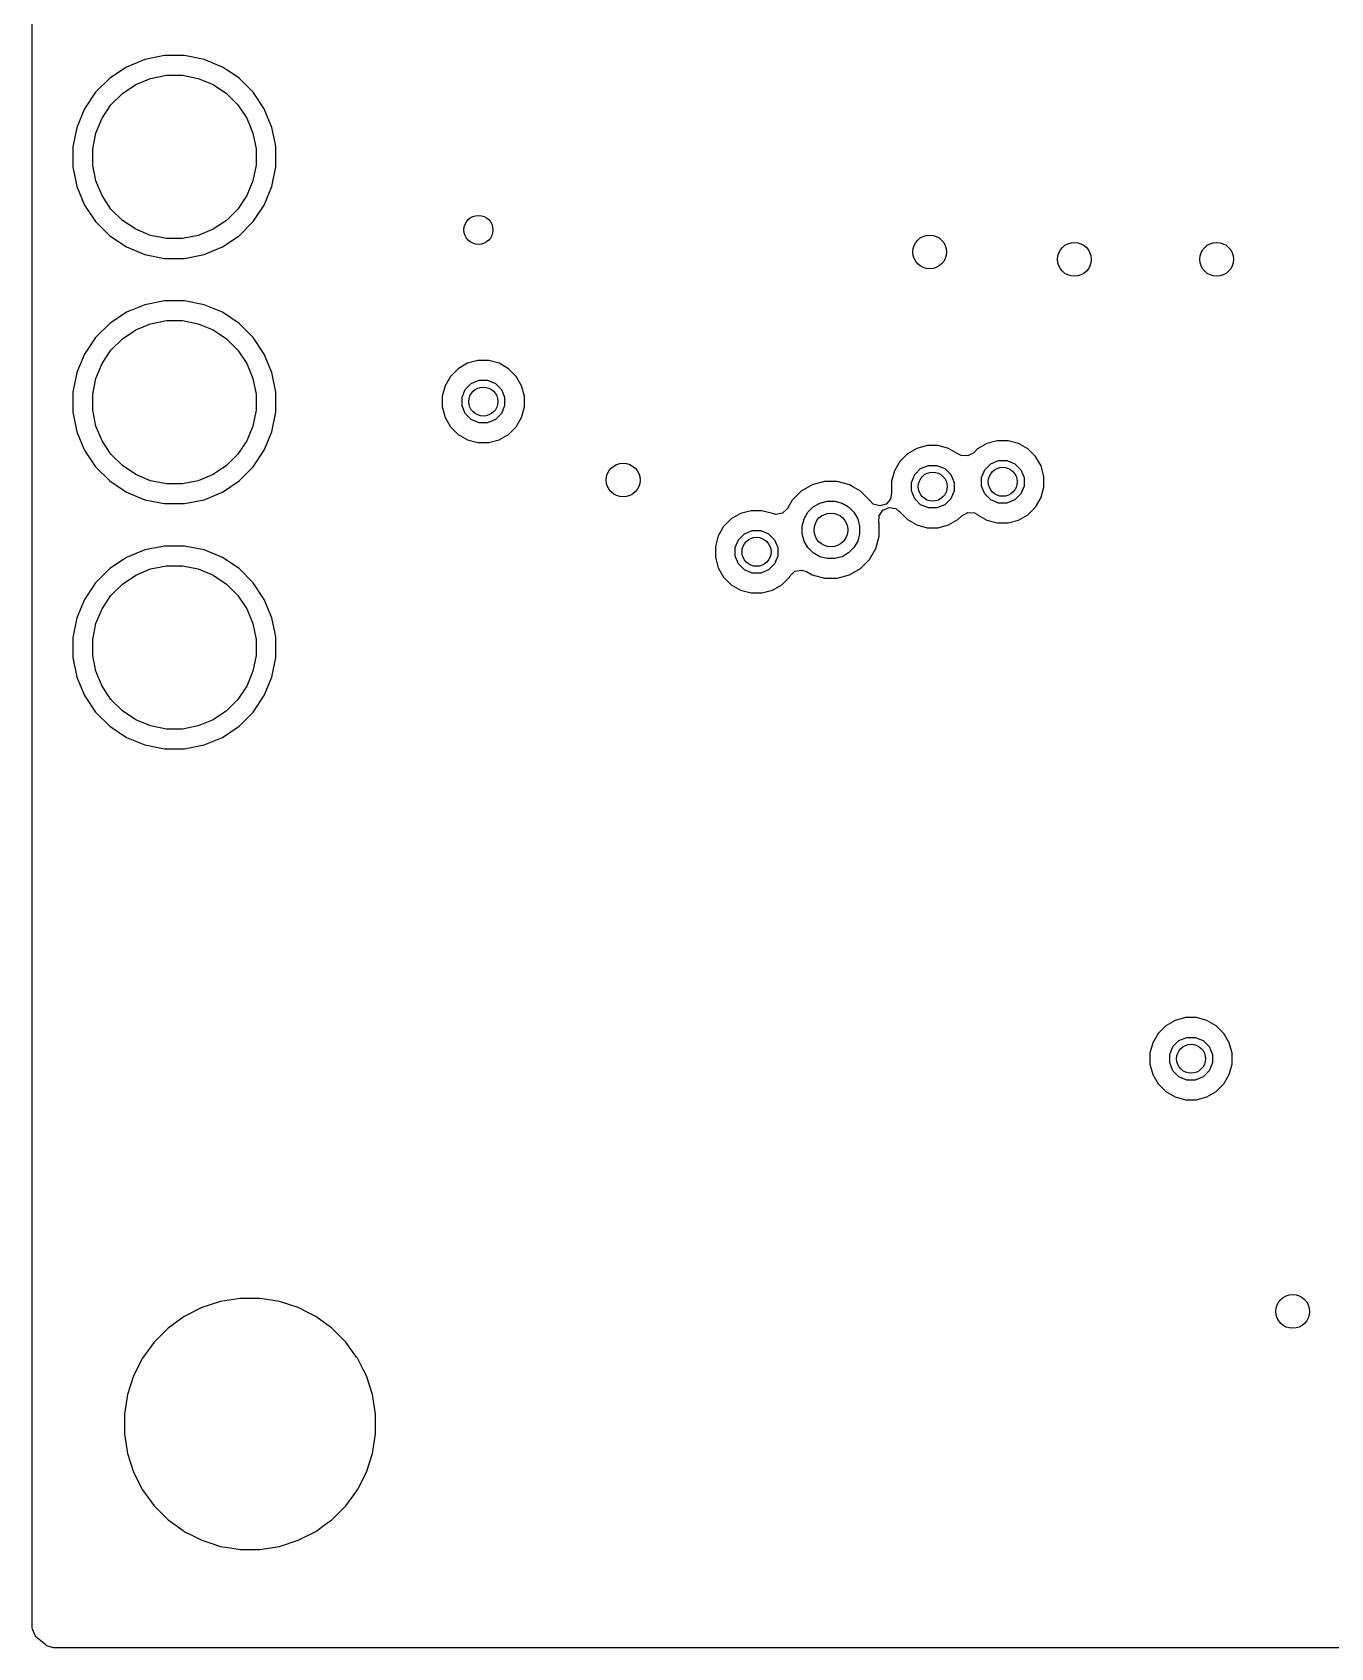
# Model space of a CAD drawing. Header units: inches. Extents: x 5.12 to 6.15, y -4.12 to -1.79.
# Drawn here: x 5.118 to 5.647, y -4.118 to -3.459 of the extents above; entities that cross this region are included whole.
import ezdxf

# ---------------------------------------------------------------- set-up
doc = ezdxf.new("R2010")
doc.units = ezdxf.units.IN
doc.header["$MEASUREMENT"] = 0
doc.layers.add('In1.Cu', color=91, linetype='CONTINUOUS', true_color=0x7fc87f)

msp = doc.modelspace()

# ---------------------------------------------------------------- linework, layer by layer
at = {"layer": 'In1.Cu', "linetype": 'CONTINUOUS'}
for p, q in [((5.11811, -3.50619), (5.11811, -3.40619)), ((5.16399, -3.47049), (5.15647, -3.47361)), ((5.164, -3.47049), (5.16399, -3.47049)), ((5.17199, -3.4689), (5.164, -3.47049)), ((5.18013, -3.4689), (5.17199, -3.4689)), ((5.17199, -3.4689), (5.17199, -3.4689)), ((5.18812, -3.47049), (5.18013, -3.4689)), ((5.18013, -3.4689), (5.18013, -3.4689)), ((5.19565, -3.47361), (5.18812, -3.47049)), ((5.18812, -3.47049), (5.18812, -3.47049)), ((5.15647, -3.47361), (5.14969, -3.47813)), ((5.16634, -3.47824), (5.17278, -3.47696)), ((5.17278, -3.47696), (5.17934, -3.47696)), ((5.17934, -3.47696), (5.18577, -3.47824)), ((5.19904, -3.47587), (5.19565, -3.47361)), ((5.20242, -3.47813), (5.19904, -3.47587)), ((5.14393, -3.48389), (5.13941, -3.49067)), ((5.14969, -3.47813), (5.14393, -3.48389)), ((5.15019, -3.48903), (5.15483, -3.48439)), ((5.15483, -3.48439), (5.16028, -3.48075)), ((5.16028, -3.48075), (5.16634, -3.47824)), ((5.18577, -3.47824), (5.19183, -3.48075)), ((5.19183, -3.48075), (5.19729, -3.48439)), ((5.19729, -3.48439), (5.20193, -3.48903)), ((5.20818, -3.48389), (5.20242, -3.47813)), ((5.21271, -3.49067), (5.20818, -3.48389)), ((5.20818, -3.48389), (5.20818, -3.48389)), ((5.13941, -3.49067), (5.13629, -3.4982)), ((5.14655, -3.49448), (5.15019, -3.48903)), ((5.20193, -3.48903), (5.20557, -3.49448)), ((5.21583, -3.4982), (5.21271, -3.49067)), ((5.14404, -3.50054), (5.14655, -3.49448)), ((5.20557, -3.49448), (5.20808, -3.50054)), ((5.13629, -3.4982), (5.1347, -3.50619)), ((5.13629, -3.4982), (5.13629, -3.4982)), ((5.14276, -3.50698), (5.14404, -3.50054)), ((5.20808, -3.50054), (5.20936, -3.50698)), ((5.21709, -3.50453), (5.21583, -3.4982)), ((5.21583, -3.4982), (5.21583, -3.4982)), ((5.11811, -3.60619), (5.11811, -3.50619)), ((5.1347, -3.50619), (5.1347, -3.51433)), ((5.14276, -3.51354), (5.14276, -3.50698)), ((5.20936, -3.50698), (5.20936, -3.51354)), ((5.21742, -3.50619), (5.21709, -3.50453)), ((5.21709, -3.50453), (5.21709, -3.50453)), ((5.21742, -3.51433), (5.21742, -3.50619)), ((5.1347, -3.51433), (5.13629, -3.52232)), ((5.14404, -3.51997), (5.14276, -3.51354)), ((5.20936, -3.51354), (5.20808, -3.51997)), ((5.21583, -3.52232), (5.21742, -3.51433)), ((5.13629, -3.52232), (5.13629, -3.52232)), ((5.13629, -3.52232), (5.13941, -3.52985)), ((5.14655, -3.52603), (5.14404, -3.51997)), ((5.20808, -3.51997), (5.20557, -3.52603)), ((5.21271, -3.52985), (5.21583, -3.52232)), ((5.13941, -3.52985), (5.14393, -3.53662)), ((5.15019, -3.53149), (5.14655, -3.52603)), ((5.20557, -3.52603), (5.20193, -3.53149)), ((5.20818, -3.53662), (5.21271, -3.52985)), ((5.14393, -3.53662), (5.14969, -3.54238)), ((5.15483, -3.53613), (5.15019, -3.53149)), ((5.16028, -3.53977), (5.15483, -3.53613)), ((5.19729, -3.53613), (5.19183, -3.53977)), ((5.20193, -3.53149), (5.19729, -3.53613)), ((5.20242, -3.54238), (5.20818, -3.53662)), ((5.14969, -3.54238), (5.14969, -3.54238)), ((5.14969, -3.54238), (5.15647, -3.54691)), ((5.16634, -3.54228), (5.16028, -3.53977)), ((5.17278, -3.54356), (5.16634, -3.54228)), ((5.17934, -3.54356), (5.17278, -3.54356)), ((5.18577, -3.54228), (5.17934, -3.54356)), ((5.19183, -3.53977), (5.18577, -3.54228)), ((5.19565, -3.54691), (5.20242, -3.54238)), ((5.15647, -3.54691), (5.16399, -3.55003)), ((5.16399, -3.55003), (5.17199, -3.55162)), ((5.18013, -3.55162), (5.18812, -3.55003)), ((5.18812, -3.55003), (5.19565, -3.54691)), ((5.17199, -3.55162), (5.17199, -3.55162)), ((5.17199, -3.55162), (5.17199, -3.55162)), ((5.17199, -3.55162), (5.18013, -3.55162)), ((5.18013, -3.55162), (5.18013, -3.55162)), ((5.17199, -3.5689), (5.164, -3.57049)), ((5.18013, -3.5689), (5.17199, -3.5689)), ((5.17199, -3.5689), (5.17199, -3.5689)), ((5.18812, -3.57049), (5.18013, -3.5689)), ((5.18013, -3.5689), (5.18013, -3.5689)), ((5.15647, -3.57361), (5.14969, -3.57813)), ((5.16399, -3.57049), (5.15647, -3.57361)), ((5.164, -3.57049), (5.16399, -3.57049)), ((5.19565, -3.57361), (5.18812, -3.57049)), ((5.18812, -3.57049), (5.18812, -3.57049)), ((5.19904, -3.57587), (5.19565, -3.57361)), ((5.20242, -3.57813), (5.19904, -3.57587)), ((5.14969, -3.57813), (5.14393, -3.58389)), ((5.15483, -3.58439), (5.16028, -3.58075)), ((5.16028, -3.58075), (5.16634, -3.57824)), ((5.16634, -3.57824), (5.17278, -3.57696)), ((5.17278, -3.57696), (5.17934, -3.57696)), ((5.17934, -3.57696), (5.18577, -3.57824)), ((5.18577, -3.57824), (5.19183, -3.58075)), ((5.19183, -3.58075), (5.19729, -3.58439)), ((5.20818, -3.58389), (5.20242, -3.57813)), ((5.14393, -3.58389), (5.13941, -3.59067)), ((5.14655, -3.59448), (5.15019, -3.58903)), ((5.15019, -3.58903), (5.15483, -3.58439)), ((5.19729, -3.58439), (5.20193, -3.58903)), ((5.20193, -3.58903), (5.20557, -3.59448)), ((5.21271, -3.59067), (5.20818, -3.58389)), ((5.20818, -3.58389), (5.20818, -3.58389)), ((5.13941, -3.59067), (5.13629, -3.5982)), ((5.14404, -3.60054), (5.14655, -3.59448)), ((5.20557, -3.59448), (5.20808, -3.60054)), ((5.21583, -3.5982), (5.21271, -3.59067)), ((5.29553, -3.59439), (5.29171, -3.5966)), ((5.29979, -3.59325), (5.29553, -3.59439)), ((5.29553, -3.59439), (5.29553, -3.59439)), ((5.30421, -3.59325), (5.29979, -3.59325)), ((5.30847, -3.59439), (5.30421, -3.59325)), ((5.31229, -3.5966), (5.30847, -3.59439)), ((5.13629, -3.5982), (5.1347, -3.60619)), ((5.13629, -3.5982), (5.13629, -3.5982)), ((5.14276, -3.60698), (5.14404, -3.60054)), ((5.20808, -3.60054), (5.20936, -3.60698)), ((5.21742, -3.60619), (5.21583, -3.5982)), ((5.28859, -3.59971), (5.28639, -3.60353)), ((5.28859, -3.59971), (5.28859, -3.59971)), ((5.29171, -3.5966), (5.28859, -3.59971)), ((5.29171, -3.5966), (5.29171, -3.5966)), ((5.29463, -3.60508), (5.29708, -3.60263)), ((5.29708, -3.60263), (5.30027, -3.60131)), ((5.30027, -3.60131), (5.30373, -3.60131)), ((5.30373, -3.60131), (5.30692, -3.60263)), ((5.30692, -3.60263), (5.30937, -3.60508)), ((5.3154, -3.59971), (5.31229, -3.5966)), ((5.31761, -3.60353), (5.3154, -3.59971)), ((5.11811, -3.70619), (5.11811, -3.60619)), ((5.1347, -3.60619), (5.1347, -3.61433)), ((5.14276, -3.61354), (5.14276, -3.60698)), ((5.20936, -3.60698), (5.20936, -3.61354)), ((5.21742, -3.60779), (5.21742, -3.60619)), ((5.21742, -3.61433), (5.21742, -3.60779)), ((5.28639, -3.60353), (5.28525, -3.60779)), ((5.28525, -3.60779), (5.28525, -3.61221)), ((5.28639, -3.60353), (5.28639, -3.60353)), ((5.29331, -3.60827), (5.29463, -3.60508)), ((5.29331, -3.61173), (5.29331, -3.60827)), ((5.30937, -3.60508), (5.31069, -3.60827)), ((5.31069, -3.60827), (5.31069, -3.61173)), ((5.31788, -3.60453), (5.31761, -3.60353)), ((5.31875, -3.60779), (5.31788, -3.60453)), ((5.31875, -3.61221), (5.31875, -3.60779)), ((5.1347, -3.61433), (5.13629, -3.62232)), ((5.14404, -3.61997), (5.14276, -3.61354)), ((5.20936, -3.61354), (5.20808, -3.61997)), ((5.21583, -3.62232), (5.21742, -3.61433)), ((5.28525, -3.61221), (5.28639, -3.61647)), ((5.29463, -3.61492), (5.29331, -3.61173)), ((5.29708, -3.61737), (5.29463, -3.61492)), ((5.30937, -3.61492), (5.30692, -3.61737)), ((5.31069, -3.61173), (5.30937, -3.61492)), ((5.31761, -3.61647), (5.31875, -3.61221)), ((5.13629, -3.62232), (5.13629, -3.62232)), ((5.13629, -3.62232), (5.13918, -3.62931)), ((5.14655, -3.62603), (5.14404, -3.61997)), ((5.20808, -3.61997), (5.20557, -3.62603)), ((5.21271, -3.62985), (5.21583, -3.62232)), ((5.28639, -3.61647), (5.28859, -3.62029)), ((5.28859, -3.62029), (5.29171, -3.6234)), ((5.30027, -3.61869), (5.29708, -3.61737)), ((5.30373, -3.61869), (5.30027, -3.61869)), ((5.30692, -3.61737), (5.30373, -3.61869)), ((5.31229, -3.6234), (5.3154, -3.62029)), ((5.3154, -3.62029), (5.31761, -3.61647)), ((5.13918, -3.62931), (5.13941, -3.62985)), ((5.15019, -3.63149), (5.14655, -3.62603)), ((5.20557, -3.62603), (5.20193, -3.63149)), ((5.29171, -3.6234), (5.29553, -3.62561)), ((5.29553, -3.62561), (5.29979, -3.62675)), ((5.29979, -3.62675), (5.29979, -3.62675)), ((5.29979, -3.62675), (5.30421, -3.62675)), ((5.30421, -3.62675), (5.30847, -3.62561)), ((5.30421, -3.62675), (5.30421, -3.62675)), ((5.30847, -3.62561), (5.31229, -3.6234)), ((5.47877, -3.62907), (5.47495, -3.63128)), ((5.48303, -3.62793), (5.47877, -3.62907)), ((5.47877, -3.62907), (5.47877, -3.62907)), ((5.48744, -3.62793), (5.48303, -3.62793)), ((5.4917, -3.62907), (5.48744, -3.62793)), ((5.49552, -3.63128), (5.4917, -3.62907)), ((5.4917, -3.62907), (5.4917, -3.62907)), ((5.4917, -3.62907), (5.4917, -3.62907)), ((5.50349, -3.62931), (5.50195, -3.63086)), ((5.50731, -3.62711), (5.50349, -3.62931)), ((5.50349, -3.62931), (5.50349, -3.62931)), ((5.51157, -3.62596), (5.50731, -3.62711)), ((5.50731, -3.62711), (5.50731, -3.62711)), ((5.51598, -3.62596), (5.51157, -3.62596)), ((5.52025, -3.62711), (5.51598, -3.62596)), ((5.52407, -3.62931), (5.52025, -3.62711)), ((5.52718, -3.63243), (5.52407, -3.62931)), ((5.13941, -3.62985), (5.14036, -3.63128)), ((5.14036, -3.63128), (5.14393, -3.63662)), ((5.15483, -3.63613), (5.15019, -3.63149)), ((5.20193, -3.63149), (5.19729, -3.63613)), ((5.20818, -3.63662), (5.21271, -3.62985)), ((5.47183, -3.6344), (5.46963, -3.63822)), ((5.47495, -3.63128), (5.47183, -3.6344)), ((5.47183, -3.6344), (5.47183, -3.6344)), ((5.47495, -3.63128), (5.47495, -3.63128)), ((5.4958, -3.63144), (5.49552, -3.63128)), ((5.49552, -3.63128), (5.49552, -3.63128)), ((5.49552, -3.63128), (5.49552, -3.63128)), ((5.49679, -3.63198), (5.4958, -3.63144)), ((5.4958, -3.63144), (5.4958, -3.63144)), ((5.49953, -3.63218), (5.49679, -3.63198)), ((5.50195, -3.63086), (5.49953, -3.63218)), ((5.50641, -3.6378), (5.50886, -3.63535)), ((5.50886, -3.63535), (5.51205, -3.63403)), ((5.51205, -3.63403), (5.51551, -3.63403)), ((5.51551, -3.63403), (5.5187, -3.63535)), ((5.5187, -3.63535), (5.52114, -3.6378)), ((5.52939, -3.63625), (5.52718, -3.63243)), ((5.14393, -3.63662), (5.14969, -3.64238)), ((5.14969, -3.64238), (5.14969, -3.64238)), ((5.14969, -3.64238), (5.15647, -3.64691)), ((5.16028, -3.63977), (5.15483, -3.63613)), ((5.16634, -3.64228), (5.16028, -3.63977)), ((5.17278, -3.64356), (5.16634, -3.64228)), ((5.18577, -3.64228), (5.17934, -3.64356)), ((5.19183, -3.63977), (5.18577, -3.64228)), ((5.19729, -3.63613), (5.19183, -3.63977)), ((5.19565, -3.64691), (5.20242, -3.64238)), ((5.20242, -3.64238), (5.20818, -3.63662)), ((5.46963, -3.63822), (5.46848, -3.64248)), ((5.46848, -3.64248), (5.46848, -3.64689)), ((5.46963, -3.63822), (5.46963, -3.63822)), ((5.47655, -3.64296), (5.47787, -3.63976)), ((5.47787, -3.63976), (5.48031, -3.63732)), ((5.48031, -3.63732), (5.48351, -3.636)), ((5.48351, -3.636), (5.48696, -3.636)), ((5.48696, -3.636), (5.49016, -3.63732)), ((5.49016, -3.63732), (5.4926, -3.63976)), ((5.4926, -3.63976), (5.49392, -3.64296)), ((5.50509, -3.64099), (5.50641, -3.6378)), ((5.50509, -3.64444), (5.50509, -3.64099)), ((5.52114, -3.6378), (5.52247, -3.64099)), ((5.52247, -3.64099), (5.52247, -3.64444)), ((5.53053, -3.64051), (5.52939, -3.63625)), ((5.53053, -3.64492), (5.53053, -3.64051)), ((5.15647, -3.64691), (5.16399, -3.65003)), ((5.17934, -3.64356), (5.17278, -3.64356)), ((5.18812, -3.65003), (5.19565, -3.64691)), ((5.43163, -3.64657), (5.42797, -3.65024)), ((5.43613, -3.64398), (5.43163, -3.64657)), ((5.43163, -3.64657), (5.43163, -3.64657)), ((5.44114, -3.64264), (5.43613, -3.64398)), ((5.44633, -3.64264), (5.44114, -3.64264)), ((5.44883, -3.64331), (5.44633, -3.64264)), ((5.45134, -3.64398), (5.44883, -3.64331)), ((5.45297, -3.64492), (5.45134, -3.64398)), ((5.45583, -3.64657), (5.45297, -3.64492)), ((5.4595, -3.65024), (5.45583, -3.64657)), ((5.46848, -3.64721), (5.46808, -3.64978)), ((5.46848, -3.64689), (5.46851, -3.64706)), ((5.46851, -3.64706), (5.46848, -3.6472)), ((5.46848, -3.6472), (5.46848, -3.64721)), ((5.46848, -3.64721), (5.46848, -3.64721)), ((5.47655, -3.64641), (5.47655, -3.64296)), ((5.47787, -3.64961), (5.47655, -3.64641)), ((5.49392, -3.64641), (5.4926, -3.64961)), ((5.49392, -3.64296), (5.49392, -3.64641)), ((5.50641, -3.64764), (5.50509, -3.64444)), ((5.50886, -3.65008), (5.50641, -3.64764)), ((5.52114, -3.64764), (5.5187, -3.65008)), ((5.52247, -3.64444), (5.52114, -3.64764)), ((5.52939, -3.64918), (5.52944, -3.64898)), ((5.52944, -3.64898), (5.53053, -3.64492)), ((5.16399, -3.65003), (5.16964, -3.65115)), ((5.16964, -3.65115), (5.17199, -3.65162)), ((5.17199, -3.65162), (5.17199, -3.65162)), ((5.17199, -3.65162), (5.17199, -3.65162)), ((5.17199, -3.65162), (5.18013, -3.65162)), ((5.18013, -3.65162), (5.18812, -3.65003)), ((5.18013, -3.65162), (5.18013, -3.65162)), ((5.40692, -3.65565), (5.4031, -3.65785)), ((5.41118, -3.65451), (5.40692, -3.65565)), ((5.40692, -3.65565), (5.40692, -3.65565)), ((5.41559, -3.65451), (5.41118, -3.65451)), ((5.41985, -3.65565), (5.41559, -3.65451)), ((5.41992, -3.65568), (5.41985, -3.65565)), ((5.41985, -3.65565), (5.41985, -3.65565)), ((5.42403, -3.65551), (5.42133, -3.65603)), ((5.42602, -3.65361), (5.42403, -3.65551)), ((5.42796, -3.65024), (5.42602, -3.65361)), ((5.42797, -3.65024), (5.42796, -3.65024)), ((5.43282, -3.65782), (5.43436, -3.65515)), ((5.43436, -3.65515), (5.43654, -3.65297)), ((5.43654, -3.65297), (5.43921, -3.65143)), ((5.43921, -3.65143), (5.44219, -3.65063)), ((5.44219, -3.65063), (5.44527, -3.65063)), ((5.44527, -3.65063), (5.44825, -3.65143)), ((5.44825, -3.65143), (5.45092, -3.65297)), ((5.45092, -3.65297), (5.4531, -3.65515)), ((5.4531, -3.65515), (5.45464, -3.65782)), ((5.4597, -3.6505), (5.4595, -3.65024)), ((5.4595, -3.65024), (5.4595, -3.65024)), ((5.45974, -3.65046), (5.4597, -3.6505)), ((5.46098, -3.65177), (5.45974, -3.65046)), ((5.46361, -3.65258), (5.46098, -3.65177)), ((5.46338, -3.65656), (5.46493, -3.65428)), ((5.46626, -3.65183), (5.46361, -3.65258)), ((5.46493, -3.65428), (5.46745, -3.65319)), ((5.46808, -3.64978), (5.46626, -3.65183)), ((5.46745, -3.65319), (5.47017, -3.65365)), ((5.47017, -3.65365), (5.47156, -3.65479)), ((5.47156, -3.65479), (5.47161, -3.65474)), ((5.47161, -3.65474), (5.47183, -3.65497)), ((5.47183, -3.65497), (5.47495, -3.65809)), ((5.48031, -3.65205), (5.47787, -3.64961)), ((5.48351, -3.65337), (5.48031, -3.65205)), ((5.48696, -3.65337), (5.48351, -3.65337)), ((5.49016, -3.65205), (5.48696, -3.65337)), ((5.4926, -3.64961), (5.49016, -3.65205)), ((5.49707, -3.65654), (5.49948, -3.65522)), ((5.49948, -3.65522), (5.50223, -3.65542)), ((5.50223, -3.65542), (5.50321, -3.65597)), ((5.51205, -3.6514), (5.50886, -3.65008)), ((5.51551, -3.6514), (5.51205, -3.6514)), ((5.5187, -3.65008), (5.51551, -3.6514)), ((5.52407, -3.65612), (5.52718, -3.653)), ((5.52718, -3.653), (5.52939, -3.64918)), ((5.39998, -3.66097), (5.39778, -3.66479)), ((5.4031, -3.65786), (5.39998, -3.66097)), ((5.39998, -3.66097), (5.39998, -3.66097)), ((5.4031, -3.65785), (5.4031, -3.65786)), ((5.42133, -3.65603), (5.41992, -3.65568)), ((5.43202, -3.6608), (5.43282, -3.65782)), ((5.43202, -3.66388), (5.43202, -3.6608)), ((5.45464, -3.65782), (5.45544, -3.6608)), ((5.45544, -3.6608), (5.45544, -3.66388)), ((5.46332, -3.65931), (5.46338, -3.65656)), ((5.46344, -3.65975), (5.46332, -3.65931)), ((5.46344, -3.66494), (5.46344, -3.65975)), ((5.47495, -3.65809), (5.47877, -3.6603)), ((5.47877, -3.6603), (5.48303, -3.66144)), ((5.48303, -3.66144), (5.48303, -3.66144)), ((5.48303, -3.66144), (5.48744, -3.66144)), ((5.48744, -3.66144), (5.4917, -3.6603)), ((5.48744, -3.66144), (5.48744, -3.66144)), ((5.4917, -3.6603), (5.49552, -3.65809)), ((5.49552, -3.65809), (5.49707, -3.65654)), ((5.50321, -3.65597), (5.50322, -3.65596)), ((5.50322, -3.65596), (5.50349, -3.65612)), ((5.50349, -3.65612), (5.50349, -3.65612)), ((5.50349, -3.65612), (5.50731, -3.65833)), ((5.50731, -3.65833), (5.51157, -3.65947)), ((5.51157, -3.65947), (5.51157, -3.65947)), ((5.51157, -3.65947), (5.51598, -3.65947)), ((5.51598, -3.65947), (5.52025, -3.65833)), ((5.51598, -3.65947), (5.51598, -3.65947)), ((5.52025, -3.65833), (5.52407, -3.65612)), ((5.39778, -3.66479), (5.39663, -3.66905)), ((5.39778, -3.66479), (5.39778, -3.66479)), ((5.4047, -3.66953), (5.40602, -3.66634)), ((5.40602, -3.66634), (5.40846, -3.66389)), ((5.40846, -3.66389), (5.41166, -3.66257)), ((5.41166, -3.66257), (5.41511, -3.66257)), ((5.41511, -3.66257), (5.41831, -3.66389)), ((5.41831, -3.66389), (5.42075, -3.66634)), ((5.42075, -3.66634), (5.42207, -3.66953)), ((5.43282, -3.66686), (5.43202, -3.66388)), ((5.43436, -3.66953), (5.43282, -3.66686)), ((5.45464, -3.66686), (5.4531, -3.66953)), ((5.45544, -3.66388), (5.45464, -3.66686)), ((5.46209, -3.66995), (5.46344, -3.66494)), ((5.15647, -3.67361), (5.14969, -3.67813)), ((5.16399, -3.67049), (5.15647, -3.67361)), ((5.164, -3.67049), (5.16399, -3.67049)), ((5.17199, -3.6689), (5.164, -3.67049)), ((5.18013, -3.6689), (5.17199, -3.6689)), ((5.17199, -3.6689), (5.17199, -3.6689)), ((5.1809, -3.66905), (5.18013, -3.6689)), ((5.18013, -3.6689), (5.18013, -3.6689)), ((5.18812, -3.67049), (5.1809, -3.66905)), ((5.19477, -3.67324), (5.18812, -3.67049)), ((5.18812, -3.67049), (5.18812, -3.67049)), ((5.19565, -3.67361), (5.19477, -3.67324)), ((5.19477, -3.67324), (5.19477, -3.67324)), ((5.20242, -3.67813), (5.19565, -3.67361)), ((5.39663, -3.66905), (5.39663, -3.67347)), ((5.39663, -3.67347), (5.39778, -3.67773)), ((5.4047, -3.67299), (5.4047, -3.66953)), ((5.40602, -3.67618), (5.4047, -3.67299)), ((5.42207, -3.67299), (5.42075, -3.67618)), ((5.42207, -3.66953), (5.42207, -3.67299)), ((5.43654, -3.67171), (5.43436, -3.66953)), ((5.43921, -3.67325), (5.43654, -3.67171)), ((5.44219, -3.67405), (5.43921, -3.67325)), ((5.44527, -3.67405), (5.44219, -3.67405)), ((5.44825, -3.67325), (5.44527, -3.67405)), ((5.45092, -3.67171), (5.44825, -3.67325)), ((5.4531, -3.66953), (5.45092, -3.67171)), ((5.45583, -3.67811), (5.4595, -3.67444)), ((5.4595, -3.67444), (5.46209, -3.66995)), ((5.14969, -3.67813), (5.14393, -3.68389)), ((5.15483, -3.68439), (5.16028, -3.68075)), ((5.16028, -3.68075), (5.16634, -3.67824)), ((5.16634, -3.67824), (5.17278, -3.67696)), ((5.17278, -3.67696), (5.17934, -3.67696)), ((5.17934, -3.67696), (5.18577, -3.67824)), ((5.18577, -3.67824), (5.19183, -3.68075)), ((5.19183, -3.68075), (5.19729, -3.68439)), ((5.20818, -3.68389), (5.20242, -3.67813)), ((5.39778, -3.67773), (5.39998, -3.68155)), ((5.39998, -3.68155), (5.4031, -3.68466)), ((5.40846, -3.67863), (5.40602, -3.67618)), ((5.41166, -3.67995), (5.40846, -3.67863)), ((5.41511, -3.67995), (5.41166, -3.67995)), ((5.41831, -3.67863), (5.41511, -3.67995)), ((5.42075, -3.67618), (5.41831, -3.67863)), ((5.42367, -3.68466), (5.42679, -3.68155)), ((5.42679, -3.68155), (5.42705, -3.6811)), ((5.42705, -3.6811), (5.42904, -3.6792)), ((5.42904, -3.6792), (5.43174, -3.67868)), ((5.43174, -3.67868), (5.43372, -3.67931)), ((5.43372, -3.67931), (5.43613, -3.6807)), ((5.43613, -3.6807), (5.44114, -3.68205)), ((5.44633, -3.68205), (5.45134, -3.6807)), ((5.45134, -3.6807), (5.45583, -3.67811)), ((5.14393, -3.68389), (5.13941, -3.69067)), ((5.15019, -3.68903), (5.15483, -3.68439)), ((5.19729, -3.68439), (5.20193, -3.68903)), ((5.21271, -3.69067), (5.20818, -3.68389)), ((5.20818, -3.68389), (5.20818, -3.68389)), ((5.4031, -3.68466), (5.40692, -3.68687)), ((5.40692, -3.68687), (5.41118, -3.68801)), ((5.41118, -3.68801), (5.41118, -3.68801)), ((5.41118, -3.68801), (5.41559, -3.68801)), ((5.41559, -3.68801), (5.41985, -3.68687)), ((5.41559, -3.68801), (5.41559, -3.68801)), ((5.41985, -3.68687), (5.42367, -3.68466)), ((5.44114, -3.68205), (5.44114, -3.68205)), ((5.44114, -3.68205), (5.44633, -3.68205)), ((5.44633, -3.68205), (5.44633, -3.68205)), ((5.13941, -3.69067), (5.13629, -3.6982)), ((5.14404, -3.70054), (5.14655, -3.69448)), ((5.14655, -3.69448), (5.15019, -3.68903)), ((5.20193, -3.68903), (5.20557, -3.69448)), ((5.20557, -3.69448), (5.20808, -3.70054)), ((5.21583, -3.6982), (5.21271, -3.69067)), ((5.13629, -3.6982), (5.1347, -3.70619)), ((5.13629, -3.6982), (5.13629, -3.6982)), ((5.14276, -3.70698), (5.14404, -3.70054)), ((5.20808, -3.70054), (5.20936, -3.70698)), ((5.21709, -3.70453), (5.21583, -3.6982)), ((5.21583, -3.6982), (5.21583, -3.6982)), ((5.11811, -3.83134), (5.11811, -3.70619)), ((5.1347, -3.70619), (5.1347, -3.71433)), ((5.14276, -3.71354), (5.14276, -3.70698)), ((5.20936, -3.70698), (5.20936, -3.71354)), ((5.21742, -3.70619), (5.21709, -3.70453)), ((5.21709, -3.70453), (5.21709, -3.70453)), ((5.21742, -3.71433), (5.21742, -3.70619)), ((5.1347, -3.71433), (5.13629, -3.72232)), ((5.14404, -3.71997), (5.14276, -3.71354)), ((5.20936, -3.71354), (5.20808, -3.71997)), ((5.21583, -3.72232), (5.21742, -3.71433)), ((5.14655, -3.72603), (5.14404, -3.71997)), ((5.20808, -3.71997), (5.20557, -3.72603)), ((5.13629, -3.72232), (5.13629, -3.72232)), ((5.13629, -3.72232), (5.13941, -3.72985)), ((5.15019, -3.73149), (5.14655, -3.72603)), ((5.20557, -3.72603), (5.20193, -3.73149)), ((5.21271, -3.72985), (5.21583, -3.72232)), ((5.13941, -3.72985), (5.14393, -3.73662)), ((5.15483, -3.73613), (5.15019, -3.73149)), ((5.20193, -3.73149), (5.19729, -3.73613)), ((5.20818, -3.73662), (5.21271, -3.72985)), ((5.14393, -3.73662), (5.14969, -3.74238)), ((5.16028, -3.73977), (5.15483, -3.73613)), ((5.16634, -3.74228), (5.16028, -3.73977)), ((5.19183, -3.73977), (5.18577, -3.74228)), ((5.19729, -3.73613), (5.19183, -3.73977)), ((5.20242, -3.74238), (5.20818, -3.73662)), ((5.14969, -3.74238), (5.14969, -3.74238)), ((5.14969, -3.74238), (5.15647, -3.74691)), ((5.15647, -3.74691), (5.16399, -3.75003)), ((5.17278, -3.74356), (5.16634, -3.74228)), ((5.17934, -3.74356), (5.17278, -3.74356)), ((5.18577, -3.74228), (5.17934, -3.74356)), ((5.18812, -3.75003), (5.19565, -3.74691)), ((5.19565, -3.74691), (5.20242, -3.74238)), ((5.16399, -3.75003), (5.17199, -3.75162)), ((5.17199, -3.75162), (5.17199, -3.75162)), ((5.17199, -3.75162), (5.17199, -3.75162)), ((5.17199, -3.75162), (5.18013, -3.75162)), ((5.18013, -3.75162), (5.18812, -3.75003)), ((5.18013, -3.75162), (5.18013, -3.75162)), ((5.11811, -3.87575), (5.11811, -3.83134)), ((5.58027, -3.86455), (5.57715, -3.86767)), ((5.58409, -3.86234), (5.58027, -3.86455)), ((5.58027, -3.86455), (5.58027, -3.86455)), ((5.58835, -3.8612), (5.58409, -3.86234)), ((5.58409, -3.86234), (5.58409, -3.86234)), ((5.59276, -3.8612), (5.58835, -3.8612)), ((5.59702, -3.86234), (5.59276, -3.8612)), ((5.60084, -3.86455), (5.59702, -3.86234)), ((5.60396, -3.86767), (5.60084, -3.86455)), ((5.57494, -3.87149), (5.5738, -3.87575)), ((5.57715, -3.86767), (5.57494, -3.87149)), ((5.57494, -3.87149), (5.57494, -3.87149)), ((5.57715, -3.86767), (5.57715, -3.86767)), ((5.58319, -3.87303), (5.58563, -3.87059)), ((5.58563, -3.87059), (5.58882, -3.86926)), ((5.58882, -3.86926), (5.59228, -3.86926)), ((5.59228, -3.86926), (5.59547, -3.87059)), ((5.59547, -3.87059), (5.59792, -3.87303)), ((5.60616, -3.87149), (5.60396, -3.86767)), ((5.6073, -3.87575), (5.60616, -3.87149)), ((5.11811, -4.02285), (5.11811, -3.87575)), ((5.5738, -3.87575), (5.5738, -3.88016)), ((5.58186, -3.87622), (5.58319, -3.87303)), ((5.58186, -3.87968), (5.58186, -3.87622)), ((5.59792, -3.87303), (5.59924, -3.87622)), ((5.59924, -3.87622), (5.59924, -3.87968)), ((5.6073, -3.88016), (5.6073, -3.87575)), ((5.5738, -3.88016), (5.57494, -3.88442)), ((5.57494, -3.88442), (5.57715, -3.88824)), ((5.58319, -3.88287), (5.58186, -3.87968)), ((5.58563, -3.88532), (5.58319, -3.88287)), ((5.58882, -3.88664), (5.58563, -3.88532)), ((5.59547, -3.88532), (5.59228, -3.88664)), ((5.59792, -3.88287), (5.59547, -3.88532)), ((5.59924, -3.87968), (5.59792, -3.88287)), ((5.60396, -3.88824), (5.60616, -3.88442)), ((5.60616, -3.88442), (5.6073, -3.88016)), ((5.57715, -3.88824), (5.58027, -3.89136)), ((5.58027, -3.89136), (5.58409, -3.89356)), ((5.59228, -3.88664), (5.58882, -3.88664)), ((5.59702, -3.89356), (5.60084, -3.89136)), ((5.60084, -3.89136), (5.60396, -3.88824)), ((5.58409, -3.89356), (5.58835, -3.8947)), ((5.58835, -3.8947), (5.58835, -3.8947)), ((5.58835, -3.8947), (5.59276, -3.8947)), ((5.59276, -3.8947), (5.59702, -3.89356)), ((5.59276, -3.8947), (5.59276, -3.8947)), ((5.19486, -3.97694), (5.18719, -3.97943)), ((5.20186, -3.97583), (5.19486, -3.97694)), ((5.20282, -3.97568), (5.20186, -3.97583)), ((5.21088, -3.97568), (5.20282, -3.97568)), ((5.21197, -3.97586), (5.21088, -3.97568)), ((5.21884, -3.97694), (5.21197, -3.97586)), ((5.2265, -3.97943), (5.21884, -3.97694)), ((5.18001, -3.98309), (5.17349, -3.98783)), ((5.18719, -3.97943), (5.18001, -3.98309)), ((5.23015, -3.98129), (5.2265, -3.97943)), ((5.23368, -3.98309), (5.23015, -3.98129)), ((5.2402, -3.98783), (5.23368, -3.98309)), ((5.23368, -3.98309), (5.23368, -3.98309)), ((5.23368, -3.98309), (5.23368, -3.98309)), ((5.17349, -3.98783), (5.16779, -3.99353)), ((5.2459, -3.99353), (5.2402, -3.98783)), ((5.16779, -3.99353), (5.16306, -4.00005)), ((5.25033, -3.99963), (5.2459, -3.99353)), ((5.16306, -4.00005), (5.1594, -4.00723)), ((5.25064, -4.00005), (5.25033, -3.99963)), ((5.25297, -4.00462), (5.25064, -4.00005)), ((5.2543, -4.00723), (5.25297, -4.00462)), ((5.1594, -4.00723), (5.15691, -4.01489)), ((5.25679, -4.01489), (5.2543, -4.00723)), ((5.2543, -4.00723), (5.2543, -4.00723)), ((5.2543, -4.00723), (5.2543, -4.00723)), ((5.15691, -4.01489), (5.15565, -4.02285)), ((5.25805, -4.02285), (5.25679, -4.01489)), ((5.11811, -4.11004), (5.11811, -4.02285)), ((5.15565, -4.02285), (5.15565, -4.03091)), ((5.25805, -4.02471), (5.25805, -4.02285)), ((5.15565, -4.03091), (5.15691, -4.03887)), ((5.25679, -4.03887), (5.25805, -4.03091)), ((5.25805, -4.03091), (5.25805, -4.02471)), ((5.15691, -4.03887), (5.1594, -4.04654)), ((5.2543, -4.04654), (5.25679, -4.03887)), ((5.1594, -4.04654), (5.16306, -4.05372)), ((5.25064, -4.05372), (5.2543, -4.04654)), ((5.16306, -4.05372), (5.16779, -4.06024)), ((5.2459, -4.06024), (5.24929, -4.05558)), ((5.24929, -4.05558), (5.25064, -4.05372)), ((5.16779, -4.06024), (5.17349, -4.06594)), ((5.2402, -4.06594), (5.2459, -4.06024)), ((5.2459, -4.06024), (5.2459, -4.06024)), ((5.2459, -4.06024), (5.2459, -4.06024)), ((5.17349, -4.06594), (5.17959, -4.07037)), ((5.17959, -4.07037), (5.18001, -4.07067)), ((5.23368, -4.07067), (5.23765, -4.06779)), ((5.23765, -4.06779), (5.2402, -4.06594)), ((5.2402, -4.06594), (5.2402, -4.06594)), ((5.2402, -4.06594), (5.2402, -4.06594)), ((5.18001, -4.07067), (5.18366, -4.07253)), ((5.18366, -4.07253), (5.18719, -4.07433)), ((5.18719, -4.07433), (5.18719, -4.07433)), ((5.18719, -4.07433), (5.18719, -4.07433)), ((5.18719, -4.07433), (5.1913, -4.07567)), ((5.1913, -4.07567), (5.19486, -4.07682)), ((5.19486, -4.07682), (5.19884, -4.07745)), ((5.21088, -4.07808), (5.21884, -4.07682)), ((5.21884, -4.07682), (5.2265, -4.07433)), ((5.2265, -4.07433), (5.23368, -4.07067)), ((5.19884, -4.07745), (5.20282, -4.07808)), ((5.20282, -4.07808), (5.20282, -4.07808)), ((5.20282, -4.07808), (5.21088, -4.07808)), ((5.21088, -4.07808), (5.21088, -4.07808)), ((5.11814, -4.1106), (5.11811, -4.11004)), ((5.11922, -4.11313), (5.11814, -4.1106)), ((5.11959, -4.11359), (5.11922, -4.11313)), ((5.12027, -4.11427), (5.11959, -4.11359)), ((5.1236, -4.117), (5.12027, -4.11427)), ((5.12406, -4.11734), (5.1236, -4.117)), ((5.1267, -4.11811), (5.12406, -4.11734)), ((6.13629, -4.11811), (5.1267, -4.11811))]:
    msp.add_line(p, q, dxfattribs=at)
at = {"layer": 'In1.Cu'}
for centre, radius in [((5.3, -3.54), 0.00591), ((5.484, -3.549), 0.00689), ((5.543, -3.552), 0.00689), ((5.601, -3.552), 0.00689), ((5.302, -3.61), 0.00591), ((5.359, -3.642), 0.00689), ((5.48524, -3.64469), 0.00591), ((5.51378, -3.64272), 0.00591), ((5.44373, -3.66234), 0.00689), ((5.41339, -3.67126), 0.00591), ((5.59055, -3.87795), 0.00591), ((5.632, -3.981), 0.00689)]:
    msp.add_circle(centre, radius, dxfattribs=at)

doc.saveas('drawing.dxf')
